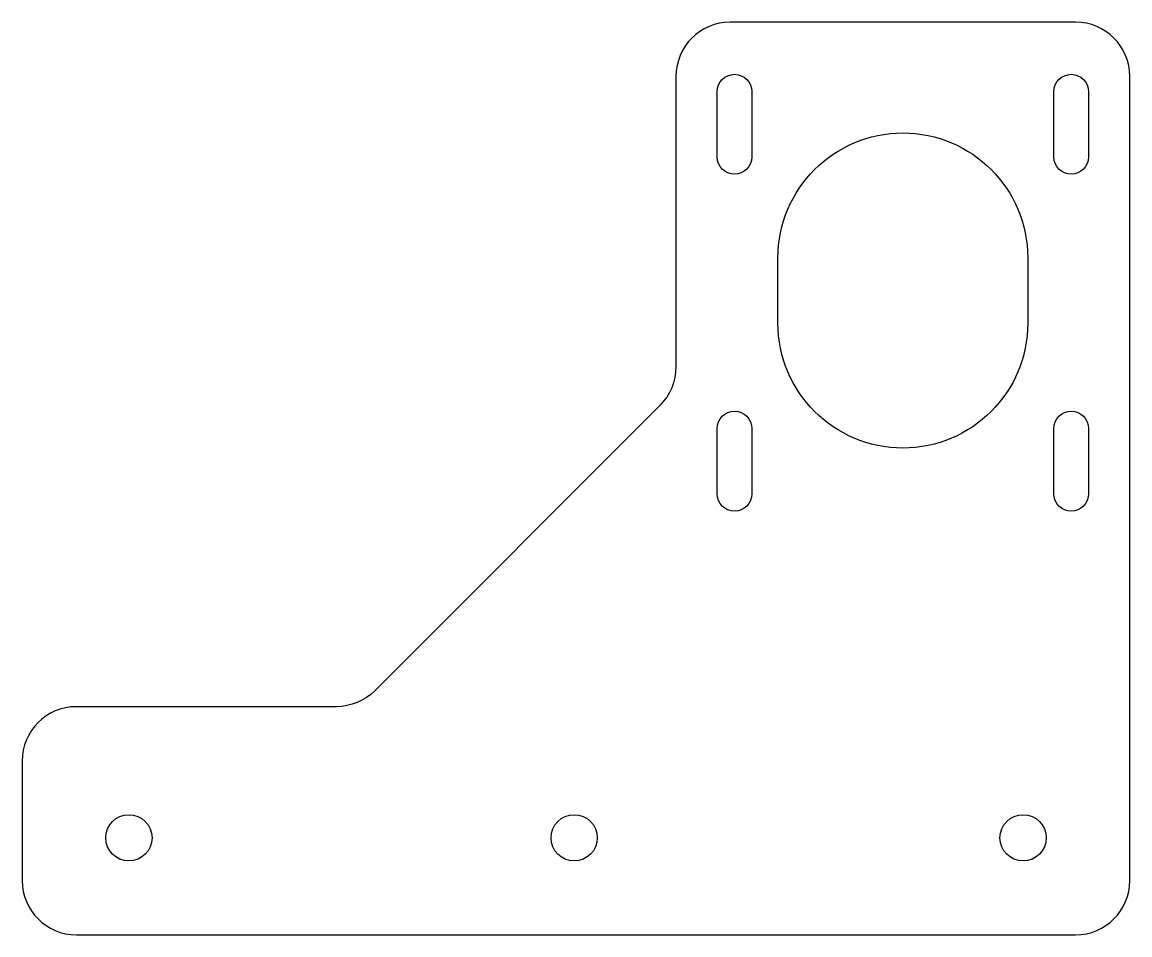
# Model space of a CAD drawing. Header units: millimetres. Extents: x -102 to 0, y 0 to 84.
import ezdxf

# ---------------------------------------------------------------- set-up
doc = ezdxf.new("R2010")
doc.units = ezdxf.units.MM
doc.linetypes.add('K5LT_THIN_INCLUDED_TO_HATCHING', pattern=[0])

msp = doc.modelspace()

# ---------------------------------------------------------------- linework, layer by layer
at = {"color": 7, "linetype": 'K5LT_THIN_INCLUDED_TO_HATCHING'}
for points in [[(0, 5), (0, 79, 0.414), (-5, 84), (-36.8, 84, 0.414), (-41.8, 79), (-41.8, 52.271, -0.199), (-43.264, 48.736), (-69.536, 22.464, -0.199), (-73.071, 21), (-97, 21, 0.414), (-102, 16), (-102, 5, 0.414), (-97, 0), (-5, 0, 0.414)], [(-34.8, 77.6), (-34.8, 71.6, -1), (-38, 71.6), (-38, 77.6, -1)], [(-7, 71.6), (-7, 77.6, -1), (-3.8, 77.6), (-3.8, 71.6, -1)], [(-9.4, 56.3, -1), (-32.4, 56.3), (-32.4, 62.3, -1), (-9.4, 62.3)], [(-34.8, 46.6), (-34.8, 40.6, -1), (-38, 40.6), (-38, 46.6, -1)], [(-3.8, 46.6), (-3.8, 40.6, -1), (-7, 40.6), (-7, 46.6, -1)]]:
    msp.add_lwpolyline(points, format="xyb", close=True, dxfattribs=at)
for centre in [(-92.17, 8.93), (-51.17, 8.93), (-9.83, 8.93)]:
    msp.add_circle(centre, 2.13, dxfattribs=at)

doc.saveas('drawing.dxf')
